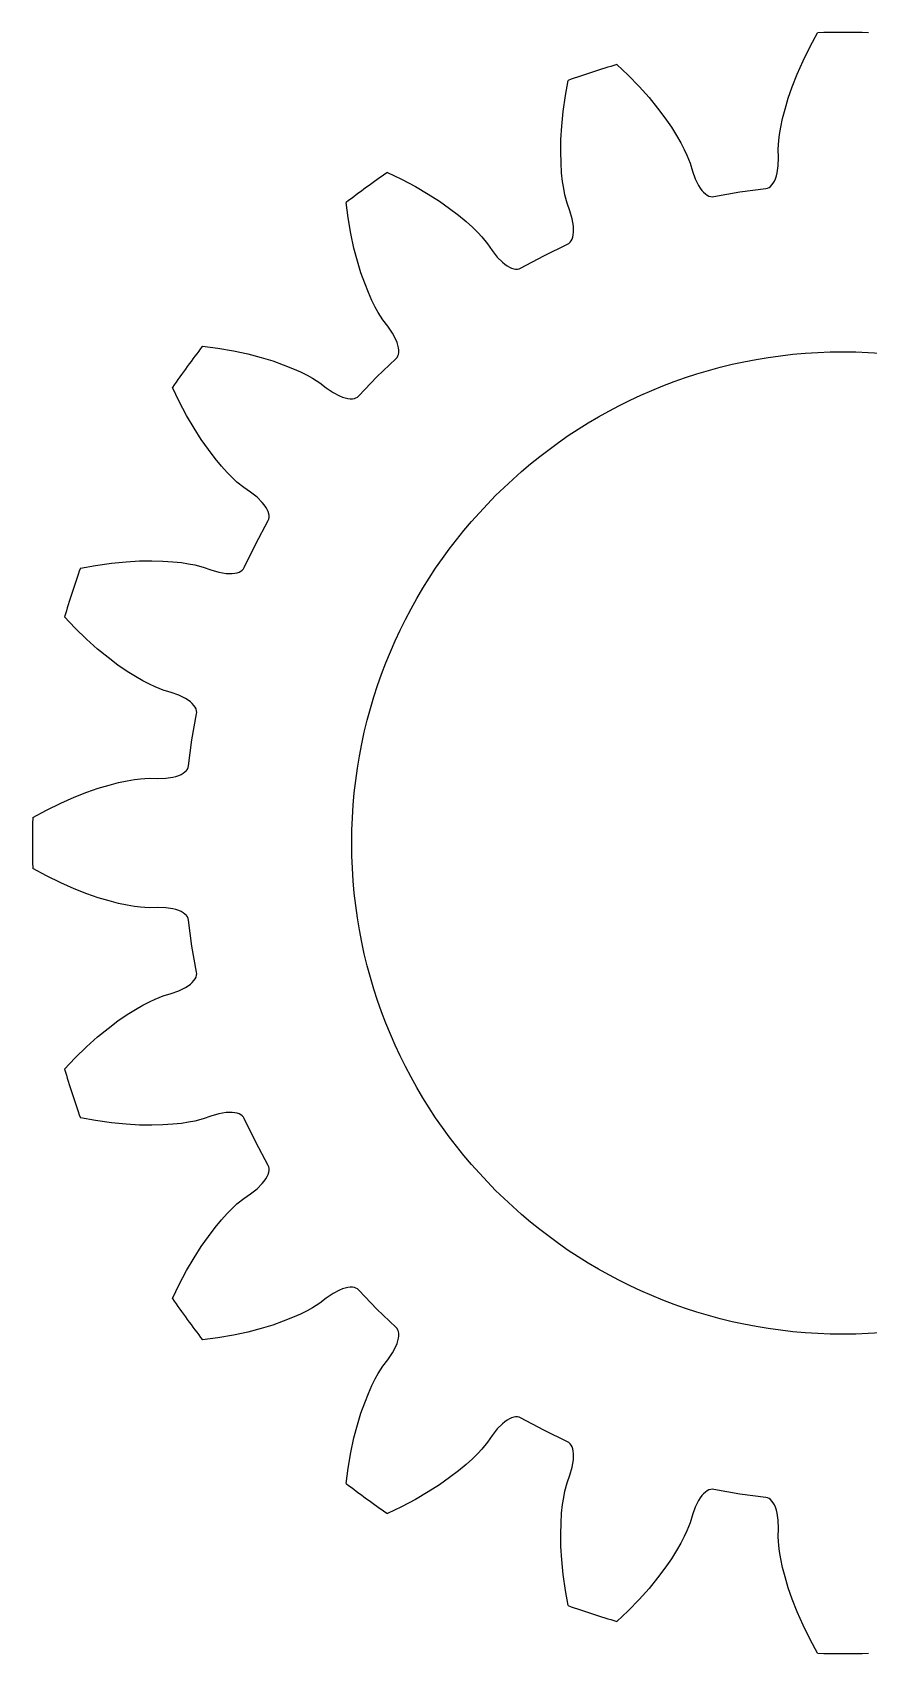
# Model space of a CAD drawing. Extents: x -9.9 to 9.9, y -9.9 to 9.9.
# Drawn here: x -9.9 to 0.31, y -9.9 to 9.9 of the extents above; entities that cross this region are included whole.
import ezdxf

# ---------------------------------------------------------------- set-up
doc = ezdxf.new("R2010")
doc.units = 0

msp = doc.modelspace()

# ---------------------------------------------------------------- linework, layer by layer
msp.add_circle((0, 0), 6)
msp.add_circle((0, 0), 6)
at = {"layer": 'layer0'}
for p, q in [((-0.488, 9.555), (-0.402, 9.73)), ((-0.402, 9.73), (-0.313, 9.895)), ((-2.761, 9.507), (-2.624, 9.378)), ((-0.561, 9.39), (-0.488, 9.555)), ((-3.389, 9.129), (-3.355, 9.314)), ((-2.624, 9.378), (-2.488, 9.238)), ((-0.621, 9.237), (-0.561, 9.39)), ((-3.417, 8.936), (-3.389, 9.129)), ((-2.488, 9.238), (-2.369, 9.104)), ((-0.67, 9.095), (-0.621, 9.237)), ((-3.435, 8.757), (-3.417, 8.936)), ((-2.369, 9.104), (-2.264, 8.976)), ((-2.264, 8.976), (-2.174, 8.856)), ((-0.738, 8.847), (-0.708, 8.964)), ((-0.708, 8.964), (-0.67, 9.095)), ((-3.445, 8.593), (-3.435, 8.757)), ((-2.174, 8.856), (-2.096, 8.744)), ((-2.096, 8.744), (-2.032, 8.642)), ((-0.774, 8.654), (-0.76, 8.743)), ((-0.76, 8.743), (-0.738, 8.847)), ((-3.447, 8.443), (-3.445, 8.593)), ((-2.032, 8.642), (-1.979, 8.55)), ((-1.979, 8.55), (-1.938, 8.47)), ((-0.79, 8.473), (-0.783, 8.58)), ((-0.783, 8.58), (-0.774, 8.654)), ((-3.444, 8.306), (-3.447, 8.443)), ((-1.938, 8.47), (-1.906, 8.402)), ((-1.906, 8.402), (-1.867, 8.302)), ((-0.791, 8.271), (-0.788, 8.373)), ((-0.788, 8.373), (-0.79, 8.473)), ((-5.563, 8.189), (-5.394, 8.108)), ((-3.436, 8.186), (-3.444, 8.306)), ((-3.424, 8.08), (-3.436, 8.186)), ((-1.867, 8.302), (-1.838, 8.207)), ((-1.838, 8.207), (-1.804, 8.111)), ((-0.824, 8.113), (-0.813, 8.147)), ((-0.813, 8.147), (-0.804, 8.184)), ((-0.804, 8.184), (-0.791, 8.271)), ((-5.394, 8.108), (-5.221, 8.017)), ((-5.221, 8.017), (-5.066, 7.926)), ((-5.066, 7.926), (-4.927, 7.837)), ((-3.411, 7.992), (-3.424, 8.08)), ((-3.396, 7.918), (-3.411, 7.992)), ((-1.804, 8.111), (-1.765, 8.032)), ((-1.765, 8.032), (-1.744, 7.999)), ((-1.744, 7.999), (-1.723, 7.971)), ((-1.723, 7.971), (-1.702, 7.947)), ((-1.702, 7.947), (-1.68, 7.927)), ((-1.68, 7.927), (-1.658, 7.912)), ((-1.576, 7.894), (-1.259, 7.951)), ((-1.259, 7.951), (-0.941, 7.995)), ((-0.941, 7.995), (-0.922, 7.999)), ((-0.922, 7.999), (-0.903, 8.007)), ((-0.903, 8.007), (-0.885, 8.02)), ((-0.885, 8.02), (-0.868, 8.037)), ((-0.868, 8.037), (-0.852, 8.058)), ((-0.852, 8.058), (-0.837, 8.084)), ((-0.837, 8.084), (-0.824, 8.113)), ((-6.044, 7.635), (-6.069, 7.822)), ((-4.927, 7.837), (-4.804, 7.751)), ((-4.804, 7.751), (-4.696, 7.669)), ((-3.37, 7.814), (-3.396, 7.918)), ((-3.336, 7.72), (-3.37, 7.814)), ((-1.658, 7.912), (-1.637, 7.901)), ((-1.637, 7.901), (-1.616, 7.894)), ((-1.616, 7.894), (-1.595, 7.892)), ((-1.595, 7.892), (-1.576, 7.894)), ((-6.011, 7.443), (-6.044, 7.635)), ((-4.696, 7.669), (-4.603, 7.591)), ((-4.603, 7.591), (-4.525, 7.52)), ((-3.308, 7.622), (-3.336, 7.72)), ((-3.293, 7.535), (-3.308, 7.622)), ((-3.291, 7.497), (-3.293, 7.535)), ((-5.973, 7.267), (-6.011, 7.443)), ((-4.525, 7.52), (-4.461, 7.457)), ((-4.461, 7.457), (-4.409, 7.402)), ((-4.409, 7.402), (-4.341, 7.319)), ((-3.348, 7.323), (-3.333, 7.337)), ((-3.333, 7.337), (-3.32, 7.354)), ((-3.32, 7.354), (-3.309, 7.376)), ((-3.309, 7.376), (-3.3, 7.401)), ((-3.3, 7.401), (-3.294, 7.429)), ((-3.294, 7.429), (-3.291, 7.461)), ((-3.291, 7.461), (-3.291, 7.497)), ((-5.931, 7.108), (-5.973, 7.267)), ((-4.341, 7.319), (-4.284, 7.237)), ((-4.284, 7.237), (-4.222, 7.156)), ((-4.222, 7.156), (-4.16, 7.094)), ((-3.938, 7.021), (-3.655, 7.173)), ((-3.655, 7.173), (-3.366, 7.313)), ((-3.366, 7.313), (-3.348, 7.323)), ((-5.887, 6.964), (-5.931, 7.108)), ((-5.842, 6.836), (-5.887, 6.964)), ((-4.16, 7.094), (-4.131, 7.069)), ((-4.131, 7.069), (-4.102, 7.048)), ((-4.102, 7.048), (-4.074, 7.032)), ((-4.074, 7.032), (-4.047, 7.02)), ((-4.047, 7.02), (-4.022, 7.012)), ((-4.022, 7.012), (-3.998, 7.008)), ((-3.998, 7.008), (-3.976, 7.009)), ((-3.976, 7.009), (-3.956, 7.013)), ((-3.956, 7.013), (-3.938, 7.021)), ((-5.797, 6.724), (-5.842, 6.836)), ((-5.754, 6.627), (-5.797, 6.724)), ((-5.713, 6.546), (-5.754, 6.627)), ((-5.677, 6.481), (-5.713, 6.546)), ((-5.619, 6.39), (-5.677, 6.481)), ((-5.559, 6.311), (-5.619, 6.39)), ((-5.501, 6.227), (-5.559, 6.311)), ((-5.461, 6.149), (-5.501, 6.227)), ((-5.446, 6.113), (-5.461, 6.149)), ((-7.822, 6.069), (-7.635, 6.044)), ((-7.635, 6.044), (-7.443, 6.011)), ((-7.443, 6.011), (-7.267, 5.973)), ((-7.267, 5.973), (-7.108, 5.931)), ((-5.447, 5.93), (-5.437, 5.948)), ((-5.436, 6.079), (-5.446, 6.113)), ((-5.437, 5.948), (-5.43, 5.968)), ((-5.429, 6.048), (-5.436, 6.079)), ((-5.43, 5.968), (-5.426, 5.992)), ((-5.426, 6.019), (-5.429, 6.048)), ((-5.426, 5.992), (-5.426, 6.019)), ((-7.108, 5.931), (-6.964, 5.887)), ((-6.964, 5.887), (-6.836, 5.842)), ((-6.836, 5.842), (-6.724, 5.797)), ((-6.724, 5.797), (-6.627, 5.754)), ((-6.627, 5.754), (-6.546, 5.713)), ((-5.692, 5.692), (-5.461, 5.915)), ((-5.461, 5.915), (-5.447, 5.93)), ((-8.108, 5.394), (-8.189, 5.563)), ((-6.546, 5.713), (-6.481, 5.677)), ((-6.481, 5.677), (-6.39, 5.619)), ((-6.39, 5.619), (-6.311, 5.559)), ((-6.311, 5.559), (-6.227, 5.501)), ((-5.915, 5.461), (-5.692, 5.692)), ((-8.017, 5.221), (-8.108, 5.394)), ((-6.227, 5.501), (-6.149, 5.461)), ((-6.149, 5.461), (-6.113, 5.446)), ((-6.113, 5.446), (-6.079, 5.436)), ((-6.079, 5.436), (-6.048, 5.429)), ((-6.048, 5.429), (-6.019, 5.426)), ((-6.019, 5.426), (-5.992, 5.426)), ((-5.992, 5.426), (-5.968, 5.43)), ((-5.968, 5.43), (-5.948, 5.437)), ((-5.948, 5.437), (-5.93, 5.447)), ((-5.93, 5.447), (-5.915, 5.461)), ((-7.926, 5.066), (-8.017, 5.221)), ((-7.837, 4.927), (-7.926, 5.066)), ((-7.751, 4.804), (-7.837, 4.927)), ((-7.669, 4.696), (-7.751, 4.804)), ((-7.591, 4.603), (-7.669, 4.696)), ((-7.52, 4.525), (-7.591, 4.603)), ((-7.457, 4.461), (-7.52, 4.525)), ((-7.402, 4.409), (-7.457, 4.461)), ((-7.319, 4.341), (-7.402, 4.409)), ((-7.237, 4.284), (-7.319, 4.341)), ((-7.156, 4.222), (-7.237, 4.284)), ((-7.094, 4.16), (-7.156, 4.222)), ((-7.069, 4.131), (-7.094, 4.16)), ((-7.048, 4.102), (-7.069, 4.131)), ((-7.032, 4.074), (-7.048, 4.102)), ((-7.02, 4.047), (-7.032, 4.074)), ((-7.012, 4.022), (-7.02, 4.047)), ((-7.013, 3.956), (-7.009, 3.976)), ((-7.008, 3.998), (-7.012, 4.022)), ((-7.009, 3.976), (-7.008, 3.998)), ((-7.173, 3.655), (-7.021, 3.938)), ((-7.021, 3.938), (-7.013, 3.956)), ((-7.313, 3.366), (-7.173, 3.655)), ((-9.314, 3.355), (-9.129, 3.389)), ((-9.129, 3.389), (-8.936, 3.417)), ((-8.936, 3.417), (-8.757, 3.435)), ((-8.757, 3.435), (-8.593, 3.445)), ((-8.593, 3.445), (-8.443, 3.447)), ((-8.443, 3.447), (-8.306, 3.444)), ((-8.306, 3.444), (-8.186, 3.436)), ((-8.186, 3.436), (-8.08, 3.424)), ((-8.08, 3.424), (-7.992, 3.411)), ((-7.992, 3.411), (-7.918, 3.396)), ((-7.918, 3.396), (-7.814, 3.37)), ((-7.814, 3.37), (-7.72, 3.336)), ((-7.72, 3.336), (-7.622, 3.308)), ((-7.622, 3.308), (-7.535, 3.293)), ((-7.535, 3.293), (-7.497, 3.291)), ((-7.497, 3.291), (-7.461, 3.291)), ((-7.461, 3.291), (-7.429, 3.294)), ((-7.429, 3.294), (-7.401, 3.3)), ((-7.401, 3.3), (-7.376, 3.309)), ((-7.376, 3.309), (-7.354, 3.32)), ((-7.354, 3.32), (-7.337, 3.333)), ((-7.337, 3.333), (-7.323, 3.348)), ((-7.323, 3.348), (-7.313, 3.366)), ((-9.378, 2.624), (-9.507, 2.761)), ((-9.238, 2.488), (-9.378, 2.624)), ((-9.104, 2.369), (-9.238, 2.488)), ((-8.976, 2.264), (-9.104, 2.369)), ((-8.856, 2.174), (-8.976, 2.264)), ((-8.744, 2.096), (-8.856, 2.174)), ((-8.642, 2.032), (-8.744, 2.096)), ((-8.55, 1.979), (-8.642, 2.032)), ((-8.47, 1.938), (-8.55, 1.979)), ((-8.402, 1.906), (-8.47, 1.938)), ((-8.302, 1.867), (-8.402, 1.906)), ((-8.207, 1.838), (-8.302, 1.867)), ((-8.111, 1.804), (-8.207, 1.838)), ((-8.032, 1.765), (-8.111, 1.804)), ((-7.999, 1.744), (-8.032, 1.765)), ((-7.971, 1.723), (-7.999, 1.744)), ((-7.947, 1.702), (-7.971, 1.723)), ((-7.927, 1.68), (-7.947, 1.702)), ((-7.912, 1.658), (-7.927, 1.68)), ((-7.901, 1.637), (-7.912, 1.658)), ((-7.894, 1.616), (-7.901, 1.637)), ((-7.892, 1.595), (-7.894, 1.616)), ((-7.894, 1.576), (-7.892, 1.595)), ((-7.951, 1.259), (-7.894, 1.576)), ((-7.995, 0.941), (-7.951, 1.259)), ((-8.271, 0.791), (-8.184, 0.804)), ((-8.184, 0.804), (-8.147, 0.813)), ((-8.147, 0.813), (-8.113, 0.824)), ((-8.113, 0.824), (-8.084, 0.837)), ((-8.084, 0.837), (-8.058, 0.852)), ((-8.058, 0.852), (-8.037, 0.868)), ((-8.037, 0.868), (-8.02, 0.885)), ((-8.02, 0.885), (-8.007, 0.903)), ((-8.007, 0.903), (-7.999, 0.922)), ((-7.999, 0.922), (-7.995, 0.941)), ((-9.39, 0.561), (-9.237, 0.621)), ((-9.237, 0.621), (-9.095, 0.67)), ((-9.095, 0.67), (-8.964, 0.708)), ((-8.964, 0.708), (-8.847, 0.738)), ((-8.847, 0.738), (-8.743, 0.76)), ((-8.743, 0.76), (-8.654, 0.774)), ((-8.654, 0.774), (-8.58, 0.783)), ((-8.58, 0.783), (-8.473, 0.79)), ((-8.473, 0.79), (-8.373, 0.788)), ((-8.373, 0.788), (-8.271, 0.791)), ((-9.895, 0.313), (-9.73, 0.402)), ((-9.73, 0.402), (-9.555, 0.488)), ((-9.555, 0.488), (-9.39, 0.561)), ((-9.73, -0.402), (-9.895, -0.313)), ((-9.555, -0.488), (-9.73, -0.402)), ((-9.39, -0.561), (-9.555, -0.488)), ((-9.237, -0.621), (-9.39, -0.561)), ((-9.095, -0.67), (-9.237, -0.621)), ((-8.964, -0.708), (-9.095, -0.67)), ((-8.847, -0.738), (-8.964, -0.708)), ((-8.743, -0.76), (-8.847, -0.738)), ((-8.654, -0.774), (-8.743, -0.76)), ((-8.58, -0.783), (-8.654, -0.774)), ((-8.473, -0.79), (-8.58, -0.783)), ((-8.373, -0.788), (-8.473, -0.79)), ((-8.271, -0.791), (-8.373, -0.788)), ((-8.184, -0.804), (-8.271, -0.791)), ((-8.147, -0.813), (-8.184, -0.804)), ((-8.113, -0.824), (-8.147, -0.813)), ((-8.084, -0.837), (-8.113, -0.824)), ((-8.058, -0.852), (-8.084, -0.837)), ((-8.037, -0.868), (-8.058, -0.852)), ((-8.02, -0.885), (-8.037, -0.868)), ((-8.007, -0.903), (-8.02, -0.885)), ((-7.999, -0.922), (-8.007, -0.903)), ((-7.995, -0.941), (-7.999, -0.922)), ((-7.951, -1.259), (-7.995, -0.941)), ((-7.894, -1.576), (-7.951, -1.259)), ((-7.892, -1.595), (-7.894, -1.576)), ((-8.111, -1.804), (-8.032, -1.765)), ((-8.032, -1.765), (-7.999, -1.744)), ((-7.999, -1.744), (-7.971, -1.723)), ((-7.971, -1.723), (-7.947, -1.702)), ((-7.947, -1.702), (-7.927, -1.68)), ((-7.927, -1.68), (-7.912, -1.658)), ((-7.912, -1.658), (-7.901, -1.637)), ((-7.901, -1.637), (-7.894, -1.616)), ((-7.894, -1.616), (-7.892, -1.595)), ((-8.642, -2.032), (-8.55, -1.979)), ((-8.55, -1.979), (-8.47, -1.938)), ((-8.47, -1.938), (-8.402, -1.906)), ((-8.402, -1.906), (-8.302, -1.867)), ((-8.302, -1.867), (-8.207, -1.838)), ((-8.207, -1.838), (-8.111, -1.804)), ((-8.976, -2.264), (-8.856, -2.174)), ((-8.856, -2.174), (-8.744, -2.096)), ((-8.744, -2.096), (-8.642, -2.032)), ((-9.238, -2.488), (-9.104, -2.369)), ((-9.104, -2.369), (-8.976, -2.264)), ((-9.378, -2.624), (-9.238, -2.488)), ((-9.507, -2.761), (-9.378, -2.624)), ((-9.129, -3.389), (-9.314, -3.355)), ((-7.72, -3.336), (-7.814, -3.37)), ((-7.622, -3.308), (-7.72, -3.336)), ((-7.535, -3.293), (-7.622, -3.308)), ((-7.497, -3.291), (-7.535, -3.293)), ((-7.461, -3.291), (-7.497, -3.291)), ((-7.429, -3.294), (-7.461, -3.291)), ((-7.401, -3.3), (-7.429, -3.294)), ((-7.376, -3.309), (-7.401, -3.3)), ((-7.354, -3.32), (-7.376, -3.309)), ((-7.337, -3.333), (-7.354, -3.32)), ((-7.323, -3.348), (-7.337, -3.333)), ((-7.313, -3.366), (-7.323, -3.348)), ((-7.173, -3.655), (-7.313, -3.366)), ((-8.936, -3.417), (-9.129, -3.389)), ((-8.757, -3.435), (-8.936, -3.417)), ((-8.593, -3.445), (-8.757, -3.435)), ((-8.443, -3.447), (-8.593, -3.445)), ((-8.306, -3.444), (-8.443, -3.447)), ((-8.186, -3.436), (-8.306, -3.444)), ((-8.08, -3.424), (-8.186, -3.436)), ((-7.992, -3.411), (-8.08, -3.424)), ((-7.918, -3.396), (-7.992, -3.411)), ((-7.814, -3.37), (-7.918, -3.396)), ((-7.021, -3.938), (-7.173, -3.655)), ((-7.013, -3.956), (-7.021, -3.938)), ((-7.009, -3.976), (-7.013, -3.956)), ((-7.094, -4.16), (-7.069, -4.131)), ((-7.069, -4.131), (-7.048, -4.102)), ((-7.048, -4.102), (-7.032, -4.074)), ((-7.032, -4.074), (-7.02, -4.047)), ((-7.02, -4.047), (-7.012, -4.022)), ((-7.012, -4.022), (-7.008, -3.998)), ((-7.008, -3.998), (-7.009, -3.976)), ((-7.402, -4.409), (-7.319, -4.341)), ((-7.319, -4.341), (-7.237, -4.284)), ((-7.237, -4.284), (-7.156, -4.222)), ((-7.156, -4.222), (-7.094, -4.16)), ((-7.591, -4.603), (-7.52, -4.525)), ((-7.52, -4.525), (-7.457, -4.461)), ((-7.457, -4.461), (-7.402, -4.409)), ((-7.751, -4.804), (-7.669, -4.696)), ((-7.669, -4.696), (-7.591, -4.603)), ((-7.926, -5.066), (-7.837, -4.927)), ((-7.837, -4.927), (-7.751, -4.804)), ((-8.017, -5.221), (-7.926, -5.066)), ((-8.108, -5.394), (-8.017, -5.221)), ((-8.189, -5.563), (-8.108, -5.394)), ((-6.227, -5.501), (-6.311, -5.559)), ((-6.149, -5.461), (-6.227, -5.501)), ((-6.113, -5.446), (-6.149, -5.461)), ((-6.079, -5.436), (-6.113, -5.446)), ((-6.048, -5.429), (-6.079, -5.436)), ((-6.019, -5.426), (-6.048, -5.429)), ((-5.992, -5.426), (-6.019, -5.426)), ((-5.968, -5.43), (-5.992, -5.426)), ((-5.948, -5.437), (-5.968, -5.43)), ((-5.93, -5.447), (-5.948, -5.437)), ((-5.915, -5.461), (-5.93, -5.447)), ((-5.692, -5.692), (-5.915, -5.461)), ((-6.546, -5.713), (-6.627, -5.754)), ((-6.481, -5.677), (-6.546, -5.713)), ((-6.39, -5.619), (-6.481, -5.677)), ((-6.311, -5.559), (-6.39, -5.619)), ((-5.461, -5.915), (-5.692, -5.692)), ((-7.108, -5.931), (-7.267, -5.973)), ((-6.964, -5.887), (-7.108, -5.931)), ((-6.836, -5.842), (-6.964, -5.887)), ((-6.724, -5.797), (-6.836, -5.842)), ((-6.627, -5.754), (-6.724, -5.797)), ((-5.447, -5.93), (-5.461, -5.915)), ((-5.437, -5.948), (-5.447, -5.93)), ((-7.635, -6.044), (-7.822, -6.069)), ((-7.443, -6.011), (-7.635, -6.044)), ((-7.267, -5.973), (-7.443, -6.011)), ((-5.461, -6.149), (-5.446, -6.113)), ((-5.446, -6.113), (-5.436, -6.079)), ((-5.43, -5.968), (-5.437, -5.948)), ((-5.436, -6.079), (-5.429, -6.048)), ((-5.426, -5.992), (-5.43, -5.968)), ((-5.429, -6.048), (-5.426, -6.019)), ((-5.426, -6.019), (-5.426, -5.992)), ((-5.619, -6.39), (-5.559, -6.311)), ((-5.559, -6.311), (-5.501, -6.227)), ((-5.501, -6.227), (-5.461, -6.149)), ((-5.713, -6.546), (-5.677, -6.481)), ((-5.677, -6.481), (-5.619, -6.39)), ((-5.842, -6.836), (-5.797, -6.724)), ((-5.797, -6.724), (-5.754, -6.627)), ((-5.754, -6.627), (-5.713, -6.546)), ((-5.887, -6.964), (-5.842, -6.836)), ((-5.973, -7.267), (-5.931, -7.108)), ((-5.931, -7.108), (-5.887, -6.964)), ((-4.16, -7.094), (-4.222, -7.156)), ((-4.131, -7.069), (-4.16, -7.094)), ((-4.102, -7.048), (-4.131, -7.069)), ((-4.074, -7.032), (-4.102, -7.048)), ((-4.047, -7.02), (-4.074, -7.032)), ((-4.022, -7.012), (-4.047, -7.02)), ((-3.998, -7.008), (-4.022, -7.012)), ((-3.976, -7.009), (-3.998, -7.008)), ((-3.956, -7.013), (-3.976, -7.009)), ((-3.938, -7.021), (-3.956, -7.013)), ((-3.655, -7.173), (-3.938, -7.021)), ((-6.011, -7.443), (-5.973, -7.267)), ((-4.341, -7.319), (-4.409, -7.402)), ((-4.284, -7.237), (-4.341, -7.319)), ((-4.222, -7.156), (-4.284, -7.237)), ((-3.366, -7.313), (-3.655, -7.173)), ((-3.348, -7.323), (-3.366, -7.313)), ((-3.333, -7.337), (-3.348, -7.323)), ((-6.044, -7.635), (-6.011, -7.443)), ((-4.525, -7.52), (-4.603, -7.591)), ((-4.461, -7.457), (-4.525, -7.52)), ((-4.409, -7.402), (-4.461, -7.457)), ((-3.32, -7.354), (-3.333, -7.337)), ((-3.309, -7.376), (-3.32, -7.354)), ((-3.3, -7.401), (-3.309, -7.376)), ((-3.294, -7.429), (-3.3, -7.401)), ((-3.291, -7.461), (-3.294, -7.429)), ((-3.293, -7.535), (-3.291, -7.497)), ((-3.291, -7.497), (-3.291, -7.461)), ((-6.069, -7.822), (-6.044, -7.635)), ((-4.696, -7.669), (-4.804, -7.751)), ((-4.603, -7.591), (-4.696, -7.669)), ((-3.37, -7.814), (-3.336, -7.72)), ((-3.336, -7.72), (-3.308, -7.622)), ((-3.308, -7.622), (-3.293, -7.535)), ((-4.927, -7.837), (-5.066, -7.926)), ((-4.804, -7.751), (-4.927, -7.837)), ((-3.411, -7.992), (-3.396, -7.918)), ((-3.396, -7.918), (-3.37, -7.814)), ((-1.658, -7.912), (-1.68, -7.927)), ((-1.637, -7.901), (-1.658, -7.912)), ((-1.616, -7.894), (-1.637, -7.901)), ((-1.595, -7.892), (-1.616, -7.894)), ((-1.576, -7.894), (-1.595, -7.892)), ((-1.259, -7.951), (-1.576, -7.894)), ((-5.394, -8.108), (-5.563, -8.189)), ((-5.221, -8.017), (-5.394, -8.108)), ((-5.066, -7.926), (-5.221, -8.017)), ((-3.436, -8.186), (-3.424, -8.08)), ((-3.424, -8.08), (-3.411, -7.992)), ((-1.804, -8.111), (-1.838, -8.207)), ((-1.765, -8.032), (-1.804, -8.111)), ((-1.744, -7.999), (-1.765, -8.032)), ((-1.723, -7.971), (-1.744, -7.999)), ((-1.702, -7.947), (-1.723, -7.971)), ((-1.68, -7.927), (-1.702, -7.947)), ((-0.941, -7.995), (-1.259, -7.951)), ((-0.922, -7.999), (-0.941, -7.995)), ((-0.903, -8.007), (-0.922, -7.999)), ((-0.885, -8.02), (-0.903, -8.007)), ((-0.868, -8.037), (-0.885, -8.02)), ((-0.852, -8.058), (-0.868, -8.037)), ((-0.837, -8.084), (-0.852, -8.058)), ((-0.824, -8.113), (-0.837, -8.084)), ((-0.813, -8.147), (-0.824, -8.113)), ((-3.447, -8.443), (-3.444, -8.306)), ((-3.444, -8.306), (-3.436, -8.186)), ((-1.867, -8.302), (-1.906, -8.402)), ((-1.838, -8.207), (-1.867, -8.302)), ((-0.804, -8.184), (-0.813, -8.147)), ((-0.791, -8.271), (-0.804, -8.184)), ((-0.788, -8.373), (-0.791, -8.271)), ((-3.445, -8.593), (-3.447, -8.443)), ((-1.938, -8.47), (-1.979, -8.55)), ((-1.906, -8.402), (-1.938, -8.47)), ((-0.79, -8.473), (-0.788, -8.373)), ((-0.783, -8.58), (-0.79, -8.473)), ((-3.435, -8.757), (-3.445, -8.593)), ((-2.032, -8.642), (-2.096, -8.744)), ((-1.979, -8.55), (-2.032, -8.642)), ((-0.774, -8.654), (-0.783, -8.58)), ((-0.76, -8.743), (-0.774, -8.654)), ((-3.417, -8.936), (-3.435, -8.757)), ((-2.174, -8.856), (-2.264, -8.976)), ((-2.096, -8.744), (-2.174, -8.856)), ((-0.738, -8.847), (-0.76, -8.743)), ((-0.708, -8.964), (-0.738, -8.847)), ((-3.389, -9.129), (-3.417, -8.936)), ((-2.369, -9.104), (-2.488, -9.238)), ((-2.264, -8.976), (-2.369, -9.104)), ((-0.67, -9.095), (-0.708, -8.964)), ((-0.621, -9.237), (-0.67, -9.095)), ((-3.355, -9.314), (-3.389, -9.129)), ((-2.488, -9.238), (-2.624, -9.378)), ((-0.561, -9.39), (-0.621, -9.237)), ((-2.624, -9.378), (-2.761, -9.507)), ((-0.488, -9.555), (-0.561, -9.39)), ((-0.402, -9.73), (-0.488, -9.555)), ((-0.313, -9.895), (-0.402, -9.73))]:
    msp.add_line(p, q, dxfattribs=at)
for start, end in [(88.191, 91.809), (106.191, 109.809), (124.191, 127.809), (142.191, 145.809), (160.191, 163.809), (178.191, 181.809), (196.191, 199.809), (214.191, 217.809), (232.191, 235.809), (250.191, 253.809), (268.191, 271.809)]:
    msp.add_arc((0, 0), 9.9, start, end, dxfattribs=at)
at = {"layer": 'layer1'}
for p, q in [((-0.488, 9.555), (-0.402, 9.73)), ((-0.402, 9.73), (-0.313, 9.895)), ((-2.761, 9.507), (-2.624, 9.378)), ((-0.561, 9.39), (-0.488, 9.555)), ((-3.389, 9.129), (-3.355, 9.314)), ((-2.624, 9.378), (-2.488, 9.238)), ((-0.621, 9.237), (-0.561, 9.39)), ((-3.417, 8.936), (-3.389, 9.129)), ((-2.488, 9.238), (-2.369, 9.104)), ((-0.67, 9.095), (-0.621, 9.237)), ((-3.435, 8.757), (-3.417, 8.936)), ((-2.369, 9.104), (-2.264, 8.976)), ((-2.264, 8.976), (-2.174, 8.856)), ((-0.738, 8.847), (-0.708, 8.964)), ((-0.708, 8.964), (-0.67, 9.095)), ((-3.445, 8.593), (-3.435, 8.757)), ((-2.174, 8.856), (-2.096, 8.744)), ((-2.096, 8.744), (-2.032, 8.642)), ((-0.774, 8.654), (-0.76, 8.743)), ((-0.76, 8.743), (-0.738, 8.847)), ((-3.447, 8.443), (-3.445, 8.593)), ((-2.032, 8.642), (-1.979, 8.55)), ((-1.979, 8.55), (-1.938, 8.47)), ((-0.79, 8.473), (-0.783, 8.58)), ((-0.783, 8.58), (-0.774, 8.654)), ((-3.444, 8.306), (-3.447, 8.443)), ((-1.938, 8.47), (-1.906, 8.402)), ((-1.906, 8.402), (-1.867, 8.302)), ((-0.791, 8.271), (-0.788, 8.373)), ((-0.788, 8.373), (-0.79, 8.473)), ((-5.563, 8.189), (-5.394, 8.108)), ((-3.436, 8.186), (-3.444, 8.306)), ((-3.424, 8.08), (-3.436, 8.186)), ((-1.867, 8.302), (-1.838, 8.207)), ((-1.838, 8.207), (-1.804, 8.111)), ((-0.824, 8.113), (-0.813, 8.147)), ((-0.813, 8.147), (-0.804, 8.184)), ((-0.804, 8.184), (-0.791, 8.271)), ((-5.394, 8.108), (-5.221, 8.017)), ((-5.221, 8.017), (-5.066, 7.926)), ((-5.066, 7.926), (-4.927, 7.837)), ((-3.411, 7.992), (-3.424, 8.08)), ((-3.396, 7.918), (-3.411, 7.992)), ((-1.804, 8.111), (-1.765, 8.032)), ((-1.765, 8.032), (-1.744, 7.999)), ((-1.744, 7.999), (-1.723, 7.971)), ((-1.723, 7.971), (-1.702, 7.947)), ((-1.702, 7.947), (-1.68, 7.927)), ((-1.68, 7.927), (-1.658, 7.912)), ((-1.576, 7.894), (-1.259, 7.951)), ((-1.259, 7.951), (-0.941, 7.995)), ((-0.941, 7.995), (-0.922, 7.999)), ((-0.922, 7.999), (-0.903, 8.007)), ((-0.903, 8.007), (-0.885, 8.02)), ((-0.885, 8.02), (-0.868, 8.037)), ((-0.868, 8.037), (-0.852, 8.058)), ((-0.852, 8.058), (-0.837, 8.084)), ((-0.837, 8.084), (-0.824, 8.113)), ((-6.044, 7.635), (-6.069, 7.822)), ((-4.927, 7.837), (-4.804, 7.751)), ((-4.804, 7.751), (-4.696, 7.669)), ((-3.37, 7.814), (-3.396, 7.918)), ((-3.336, 7.72), (-3.37, 7.814)), ((-1.658, 7.912), (-1.637, 7.901)), ((-1.637, 7.901), (-1.616, 7.894)), ((-1.616, 7.894), (-1.595, 7.892)), ((-1.595, 7.892), (-1.576, 7.894)), ((-6.011, 7.443), (-6.044, 7.635)), ((-4.696, 7.669), (-4.603, 7.591)), ((-4.603, 7.591), (-4.525, 7.52)), ((-3.308, 7.622), (-3.336, 7.72)), ((-3.293, 7.535), (-3.308, 7.622)), ((-3.291, 7.497), (-3.293, 7.535)), ((-5.973, 7.267), (-6.011, 7.443)), ((-4.525, 7.52), (-4.461, 7.457)), ((-4.461, 7.457), (-4.409, 7.402)), ((-4.409, 7.402), (-4.341, 7.319)), ((-3.348, 7.323), (-3.333, 7.337)), ((-3.333, 7.337), (-3.32, 7.354)), ((-3.32, 7.354), (-3.309, 7.376)), ((-3.309, 7.376), (-3.3, 7.401)), ((-3.3, 7.401), (-3.294, 7.429)), ((-3.294, 7.429), (-3.291, 7.461)), ((-3.291, 7.461), (-3.291, 7.497)), ((-5.931, 7.108), (-5.973, 7.267)), ((-4.341, 7.319), (-4.284, 7.237)), ((-4.284, 7.237), (-4.222, 7.156)), ((-4.222, 7.156), (-4.16, 7.094)), ((-3.938, 7.021), (-3.655, 7.173)), ((-3.655, 7.173), (-3.366, 7.313)), ((-3.366, 7.313), (-3.348, 7.323)), ((-5.887, 6.964), (-5.931, 7.108)), ((-5.842, 6.836), (-5.887, 6.964)), ((-4.16, 7.094), (-4.131, 7.069)), ((-4.131, 7.069), (-4.102, 7.048)), ((-4.102, 7.048), (-4.074, 7.032)), ((-4.074, 7.032), (-4.047, 7.02)), ((-4.047, 7.02), (-4.022, 7.012)), ((-4.022, 7.012), (-3.998, 7.008)), ((-3.998, 7.008), (-3.976, 7.009)), ((-3.976, 7.009), (-3.956, 7.013)), ((-3.956, 7.013), (-3.938, 7.021)), ((-5.797, 6.724), (-5.842, 6.836)), ((-5.754, 6.627), (-5.797, 6.724)), ((-5.713, 6.546), (-5.754, 6.627)), ((-5.677, 6.481), (-5.713, 6.546)), ((-5.619, 6.39), (-5.677, 6.481)), ((-5.559, 6.311), (-5.619, 6.39)), ((-5.501, 6.227), (-5.559, 6.311)), ((-5.461, 6.149), (-5.501, 6.227)), ((-5.446, 6.113), (-5.461, 6.149)), ((-7.822, 6.069), (-7.635, 6.044)), ((-7.635, 6.044), (-7.443, 6.011)), ((-7.443, 6.011), (-7.267, 5.973)), ((-7.267, 5.973), (-7.108, 5.931)), ((-5.447, 5.93), (-5.437, 5.948)), ((-5.436, 6.079), (-5.446, 6.113)), ((-5.437, 5.948), (-5.43, 5.968)), ((-5.429, 6.048), (-5.436, 6.079)), ((-5.43, 5.968), (-5.426, 5.992)), ((-5.426, 6.019), (-5.429, 6.048)), ((-5.426, 5.992), (-5.426, 6.019)), ((-7.108, 5.931), (-6.964, 5.887)), ((-6.964, 5.887), (-6.836, 5.842)), ((-6.836, 5.842), (-6.724, 5.797)), ((-6.724, 5.797), (-6.627, 5.754)), ((-6.627, 5.754), (-6.546, 5.713)), ((-5.692, 5.692), (-5.461, 5.915)), ((-5.461, 5.915), (-5.447, 5.93)), ((-8.108, 5.394), (-8.189, 5.563)), ((-6.546, 5.713), (-6.481, 5.677)), ((-6.481, 5.677), (-6.39, 5.619)), ((-6.39, 5.619), (-6.311, 5.559)), ((-6.311, 5.559), (-6.227, 5.501)), ((-5.915, 5.461), (-5.692, 5.692)), ((-8.017, 5.221), (-8.108, 5.394)), ((-6.227, 5.501), (-6.149, 5.461)), ((-6.149, 5.461), (-6.113, 5.446)), ((-6.113, 5.446), (-6.079, 5.436)), ((-6.079, 5.436), (-6.048, 5.429)), ((-6.048, 5.429), (-6.019, 5.426)), ((-6.019, 5.426), (-5.992, 5.426)), ((-5.992, 5.426), (-5.968, 5.43)), ((-5.968, 5.43), (-5.948, 5.437)), ((-5.948, 5.437), (-5.93, 5.447)), ((-5.93, 5.447), (-5.915, 5.461)), ((-7.926, 5.066), (-8.017, 5.221)), ((-7.837, 4.927), (-7.926, 5.066)), ((-7.751, 4.804), (-7.837, 4.927)), ((-7.669, 4.696), (-7.751, 4.804)), ((-7.591, 4.603), (-7.669, 4.696)), ((-7.52, 4.525), (-7.591, 4.603)), ((-7.457, 4.461), (-7.52, 4.525)), ((-7.402, 4.409), (-7.457, 4.461)), ((-7.319, 4.341), (-7.402, 4.409)), ((-7.237, 4.284), (-7.319, 4.341)), ((-7.156, 4.222), (-7.237, 4.284)), ((-7.094, 4.16), (-7.156, 4.222)), ((-7.069, 4.131), (-7.094, 4.16)), ((-7.048, 4.102), (-7.069, 4.131)), ((-7.032, 4.074), (-7.048, 4.102)), ((-7.02, 4.047), (-7.032, 4.074)), ((-7.012, 4.022), (-7.02, 4.047)), ((-7.013, 3.956), (-7.009, 3.976)), ((-7.008, 3.998), (-7.012, 4.022)), ((-7.009, 3.976), (-7.008, 3.998)), ((-7.173, 3.655), (-7.021, 3.938)), ((-7.021, 3.938), (-7.013, 3.956)), ((-7.313, 3.366), (-7.173, 3.655)), ((-9.314, 3.355), (-9.129, 3.389)), ((-9.129, 3.389), (-8.936, 3.417)), ((-8.936, 3.417), (-8.757, 3.435)), ((-8.757, 3.435), (-8.593, 3.445)), ((-8.593, 3.445), (-8.443, 3.447)), ((-8.443, 3.447), (-8.306, 3.444)), ((-8.306, 3.444), (-8.186, 3.436)), ((-8.186, 3.436), (-8.08, 3.424)), ((-8.08, 3.424), (-7.992, 3.411)), ((-7.992, 3.411), (-7.918, 3.396)), ((-7.918, 3.396), (-7.814, 3.37)), ((-7.814, 3.37), (-7.72, 3.336)), ((-7.72, 3.336), (-7.622, 3.308)), ((-7.622, 3.308), (-7.535, 3.293)), ((-7.535, 3.293), (-7.497, 3.291)), ((-7.497, 3.291), (-7.461, 3.291)), ((-7.461, 3.291), (-7.429, 3.294)), ((-7.429, 3.294), (-7.401, 3.3)), ((-7.401, 3.3), (-7.376, 3.309)), ((-7.376, 3.309), (-7.354, 3.32)), ((-7.354, 3.32), (-7.337, 3.333)), ((-7.337, 3.333), (-7.323, 3.348)), ((-7.323, 3.348), (-7.313, 3.366)), ((-9.378, 2.624), (-9.507, 2.761)), ((-9.238, 2.488), (-9.378, 2.624)), ((-9.104, 2.369), (-9.238, 2.488)), ((-8.976, 2.264), (-9.104, 2.369)), ((-8.856, 2.174), (-8.976, 2.264)), ((-8.744, 2.096), (-8.856, 2.174)), ((-8.642, 2.032), (-8.744, 2.096)), ((-8.55, 1.979), (-8.642, 2.032)), ((-8.47, 1.938), (-8.55, 1.979)), ((-8.402, 1.906), (-8.47, 1.938)), ((-8.302, 1.867), (-8.402, 1.906)), ((-8.207, 1.838), (-8.302, 1.867)), ((-8.111, 1.804), (-8.207, 1.838)), ((-8.032, 1.765), (-8.111, 1.804)), ((-7.999, 1.744), (-8.032, 1.765)), ((-7.971, 1.723), (-7.999, 1.744)), ((-7.947, 1.702), (-7.971, 1.723)), ((-7.927, 1.68), (-7.947, 1.702)), ((-7.912, 1.658), (-7.927, 1.68)), ((-7.901, 1.637), (-7.912, 1.658)), ((-7.894, 1.616), (-7.901, 1.637)), ((-7.892, 1.595), (-7.894, 1.616)), ((-7.894, 1.576), (-7.892, 1.595)), ((-7.951, 1.259), (-7.894, 1.576)), ((-7.995, 0.941), (-7.951, 1.259)), ((-8.271, 0.791), (-8.184, 0.804)), ((-8.184, 0.804), (-8.147, 0.813)), ((-8.147, 0.813), (-8.113, 0.824)), ((-8.113, 0.824), (-8.084, 0.837)), ((-8.084, 0.837), (-8.058, 0.852)), ((-8.058, 0.852), (-8.037, 0.868)), ((-8.037, 0.868), (-8.02, 0.885)), ((-8.02, 0.885), (-8.007, 0.903)), ((-8.007, 0.903), (-7.999, 0.922)), ((-7.999, 0.922), (-7.995, 0.941)), ((-9.39, 0.561), (-9.237, 0.621)), ((-9.237, 0.621), (-9.095, 0.67)), ((-9.095, 0.67), (-8.964, 0.708)), ((-8.964, 0.708), (-8.847, 0.738)), ((-8.847, 0.738), (-8.743, 0.76)), ((-8.743, 0.76), (-8.654, 0.774)), ((-8.654, 0.774), (-8.58, 0.783)), ((-8.58, 0.783), (-8.473, 0.79)), ((-8.473, 0.79), (-8.373, 0.788)), ((-8.373, 0.788), (-8.271, 0.791)), ((-9.895, 0.313), (-9.73, 0.402)), ((-9.73, 0.402), (-9.555, 0.488)), ((-9.555, 0.488), (-9.39, 0.561)), ((-9.73, -0.402), (-9.895, -0.313)), ((-9.555, -0.488), (-9.73, -0.402)), ((-9.39, -0.561), (-9.555, -0.488)), ((-9.237, -0.621), (-9.39, -0.561)), ((-9.095, -0.67), (-9.237, -0.621)), ((-8.964, -0.708), (-9.095, -0.67)), ((-8.847, -0.738), (-8.964, -0.708)), ((-8.743, -0.76), (-8.847, -0.738)), ((-8.654, -0.774), (-8.743, -0.76)), ((-8.58, -0.783), (-8.654, -0.774)), ((-8.473, -0.79), (-8.58, -0.783)), ((-8.373, -0.788), (-8.473, -0.79)), ((-8.271, -0.791), (-8.373, -0.788)), ((-8.184, -0.804), (-8.271, -0.791)), ((-8.147, -0.813), (-8.184, -0.804)), ((-8.113, -0.824), (-8.147, -0.813)), ((-8.084, -0.837), (-8.113, -0.824)), ((-8.058, -0.852), (-8.084, -0.837)), ((-8.037, -0.868), (-8.058, -0.852)), ((-8.02, -0.885), (-8.037, -0.868)), ((-8.007, -0.903), (-8.02, -0.885)), ((-7.999, -0.922), (-8.007, -0.903)), ((-7.995, -0.941), (-7.999, -0.922)), ((-7.951, -1.259), (-7.995, -0.941)), ((-7.894, -1.576), (-7.951, -1.259)), ((-7.892, -1.595), (-7.894, -1.576)), ((-8.111, -1.804), (-8.032, -1.765)), ((-8.032, -1.765), (-7.999, -1.744)), ((-7.999, -1.744), (-7.971, -1.723)), ((-7.971, -1.723), (-7.947, -1.702)), ((-7.947, -1.702), (-7.927, -1.68)), ((-7.927, -1.68), (-7.912, -1.658)), ((-7.912, -1.658), (-7.901, -1.637)), ((-7.901, -1.637), (-7.894, -1.616)), ((-7.894, -1.616), (-7.892, -1.595)), ((-8.642, -2.032), (-8.55, -1.979)), ((-8.55, -1.979), (-8.47, -1.938)), ((-8.47, -1.938), (-8.402, -1.906)), ((-8.402, -1.906), (-8.302, -1.867)), ((-8.302, -1.867), (-8.207, -1.838)), ((-8.207, -1.838), (-8.111, -1.804)), ((-8.976, -2.264), (-8.856, -2.174)), ((-8.856, -2.174), (-8.744, -2.096)), ((-8.744, -2.096), (-8.642, -2.032)), ((-9.238, -2.488), (-9.104, -2.369)), ((-9.104, -2.369), (-8.976, -2.264)), ((-9.378, -2.624), (-9.238, -2.488)), ((-9.507, -2.761), (-9.378, -2.624)), ((-9.129, -3.389), (-9.314, -3.355)), ((-7.72, -3.336), (-7.814, -3.37)), ((-7.622, -3.308), (-7.72, -3.336)), ((-7.535, -3.293), (-7.622, -3.308)), ((-7.497, -3.291), (-7.535, -3.293)), ((-7.461, -3.291), (-7.497, -3.291)), ((-7.429, -3.294), (-7.461, -3.291)), ((-7.401, -3.3), (-7.429, -3.294)), ((-7.376, -3.309), (-7.401, -3.3)), ((-7.354, -3.32), (-7.376, -3.309)), ((-7.337, -3.333), (-7.354, -3.32)), ((-7.323, -3.348), (-7.337, -3.333)), ((-7.313, -3.366), (-7.323, -3.348)), ((-7.173, -3.655), (-7.313, -3.366)), ((-8.936, -3.417), (-9.129, -3.389)), ((-8.757, -3.435), (-8.936, -3.417)), ((-8.593, -3.445), (-8.757, -3.435)), ((-8.443, -3.447), (-8.593, -3.445)), ((-8.306, -3.444), (-8.443, -3.447)), ((-8.186, -3.436), (-8.306, -3.444)), ((-8.08, -3.424), (-8.186, -3.436)), ((-7.992, -3.411), (-8.08, -3.424)), ((-7.918, -3.396), (-7.992, -3.411)), ((-7.814, -3.37), (-7.918, -3.396)), ((-7.021, -3.938), (-7.173, -3.655)), ((-7.013, -3.956), (-7.021, -3.938)), ((-7.009, -3.976), (-7.013, -3.956)), ((-7.094, -4.16), (-7.069, -4.131)), ((-7.069, -4.131), (-7.048, -4.102)), ((-7.048, -4.102), (-7.032, -4.074)), ((-7.032, -4.074), (-7.02, -4.047)), ((-7.02, -4.047), (-7.012, -4.022)), ((-7.012, -4.022), (-7.008, -3.998)), ((-7.008, -3.998), (-7.009, -3.976)), ((-7.402, -4.409), (-7.319, -4.341)), ((-7.319, -4.341), (-7.237, -4.284)), ((-7.237, -4.284), (-7.156, -4.222)), ((-7.156, -4.222), (-7.094, -4.16)), ((-7.591, -4.603), (-7.52, -4.525)), ((-7.52, -4.525), (-7.457, -4.461)), ((-7.457, -4.461), (-7.402, -4.409)), ((-7.751, -4.804), (-7.669, -4.696)), ((-7.669, -4.696), (-7.591, -4.603)), ((-7.926, -5.066), (-7.837, -4.927)), ((-7.837, -4.927), (-7.751, -4.804)), ((-8.017, -5.221), (-7.926, -5.066)), ((-8.108, -5.394), (-8.017, -5.221)), ((-8.189, -5.563), (-8.108, -5.394)), ((-6.227, -5.501), (-6.311, -5.559)), ((-6.149, -5.461), (-6.227, -5.501)), ((-6.113, -5.446), (-6.149, -5.461)), ((-6.079, -5.436), (-6.113, -5.446)), ((-6.048, -5.429), (-6.079, -5.436)), ((-6.019, -5.426), (-6.048, -5.429)), ((-5.992, -5.426), (-6.019, -5.426)), ((-5.968, -5.43), (-5.992, -5.426)), ((-5.948, -5.437), (-5.968, -5.43)), ((-5.93, -5.447), (-5.948, -5.437)), ((-5.915, -5.461), (-5.93, -5.447)), ((-5.692, -5.692), (-5.915, -5.461)), ((-6.546, -5.713), (-6.627, -5.754)), ((-6.481, -5.677), (-6.546, -5.713)), ((-6.39, -5.619), (-6.481, -5.677)), ((-6.311, -5.559), (-6.39, -5.619)), ((-5.461, -5.915), (-5.692, -5.692)), ((-7.108, -5.931), (-7.267, -5.973)), ((-6.964, -5.887), (-7.108, -5.931)), ((-6.836, -5.842), (-6.964, -5.887)), ((-6.724, -5.797), (-6.836, -5.842)), ((-6.627, -5.754), (-6.724, -5.797)), ((-5.447, -5.93), (-5.461, -5.915)), ((-5.437, -5.948), (-5.447, -5.93)), ((-7.635, -6.044), (-7.822, -6.069)), ((-7.443, -6.011), (-7.635, -6.044)), ((-7.267, -5.973), (-7.443, -6.011)), ((-5.461, -6.149), (-5.446, -6.113)), ((-5.446, -6.113), (-5.436, -6.079)), ((-5.43, -5.968), (-5.437, -5.948)), ((-5.436, -6.079), (-5.429, -6.048)), ((-5.426, -5.992), (-5.43, -5.968)), ((-5.429, -6.048), (-5.426, -6.019)), ((-5.426, -6.019), (-5.426, -5.992)), ((-5.619, -6.39), (-5.559, -6.311)), ((-5.559, -6.311), (-5.501, -6.227)), ((-5.501, -6.227), (-5.461, -6.149)), ((-5.713, -6.546), (-5.677, -6.481)), ((-5.677, -6.481), (-5.619, -6.39)), ((-5.842, -6.836), (-5.797, -6.724)), ((-5.797, -6.724), (-5.754, -6.627)), ((-5.754, -6.627), (-5.713, -6.546)), ((-5.887, -6.964), (-5.842, -6.836)), ((-5.973, -7.267), (-5.931, -7.108)), ((-5.931, -7.108), (-5.887, -6.964)), ((-4.16, -7.094), (-4.222, -7.156)), ((-4.131, -7.069), (-4.16, -7.094)), ((-4.102, -7.048), (-4.131, -7.069)), ((-4.074, -7.032), (-4.102, -7.048)), ((-4.047, -7.02), (-4.074, -7.032)), ((-4.022, -7.012), (-4.047, -7.02)), ((-3.998, -7.008), (-4.022, -7.012)), ((-3.976, -7.009), (-3.998, -7.008)), ((-3.956, -7.013), (-3.976, -7.009)), ((-3.938, -7.021), (-3.956, -7.013)), ((-3.655, -7.173), (-3.938, -7.021)), ((-6.011, -7.443), (-5.973, -7.267)), ((-4.341, -7.319), (-4.409, -7.402)), ((-4.284, -7.237), (-4.341, -7.319)), ((-4.222, -7.156), (-4.284, -7.237)), ((-3.366, -7.313), (-3.655, -7.173)), ((-3.348, -7.323), (-3.366, -7.313)), ((-3.333, -7.337), (-3.348, -7.323)), ((-6.044, -7.635), (-6.011, -7.443)), ((-4.525, -7.52), (-4.603, -7.591)), ((-4.461, -7.457), (-4.525, -7.52)), ((-4.409, -7.402), (-4.461, -7.457)), ((-3.32, -7.354), (-3.333, -7.337)), ((-3.309, -7.376), (-3.32, -7.354)), ((-3.3, -7.401), (-3.309, -7.376)), ((-3.294, -7.429), (-3.3, -7.401)), ((-3.291, -7.461), (-3.294, -7.429)), ((-3.293, -7.535), (-3.291, -7.497)), ((-3.291, -7.497), (-3.291, -7.461)), ((-6.069, -7.822), (-6.044, -7.635)), ((-4.696, -7.669), (-4.804, -7.751)), ((-4.603, -7.591), (-4.696, -7.669)), ((-3.37, -7.814), (-3.336, -7.72)), ((-3.336, -7.72), (-3.308, -7.622)), ((-3.308, -7.622), (-3.293, -7.535)), ((-4.927, -7.837), (-5.066, -7.926)), ((-4.804, -7.751), (-4.927, -7.837)), ((-3.411, -7.992), (-3.396, -7.918)), ((-3.396, -7.918), (-3.37, -7.814)), ((-1.658, -7.912), (-1.68, -7.927)), ((-1.637, -7.901), (-1.658, -7.912)), ((-1.616, -7.894), (-1.637, -7.901)), ((-1.595, -7.892), (-1.616, -7.894)), ((-1.576, -7.894), (-1.595, -7.892)), ((-1.259, -7.951), (-1.576, -7.894)), ((-5.394, -8.108), (-5.563, -8.189)), ((-5.221, -8.017), (-5.394, -8.108)), ((-5.066, -7.926), (-5.221, -8.017)), ((-3.436, -8.186), (-3.424, -8.08)), ((-3.424, -8.08), (-3.411, -7.992)), ((-1.804, -8.111), (-1.838, -8.207)), ((-1.765, -8.032), (-1.804, -8.111)), ((-1.744, -7.999), (-1.765, -8.032)), ((-1.723, -7.971), (-1.744, -7.999)), ((-1.702, -7.947), (-1.723, -7.971)), ((-1.68, -7.927), (-1.702, -7.947)), ((-0.941, -7.995), (-1.259, -7.951)), ((-0.922, -7.999), (-0.941, -7.995)), ((-0.903, -8.007), (-0.922, -7.999)), ((-0.885, -8.02), (-0.903, -8.007)), ((-0.868, -8.037), (-0.885, -8.02)), ((-0.852, -8.058), (-0.868, -8.037)), ((-0.837, -8.084), (-0.852, -8.058)), ((-0.824, -8.113), (-0.837, -8.084)), ((-0.813, -8.147), (-0.824, -8.113)), ((-3.447, -8.443), (-3.444, -8.306)), ((-3.444, -8.306), (-3.436, -8.186)), ((-1.867, -8.302), (-1.906, -8.402)), ((-1.838, -8.207), (-1.867, -8.302)), ((-0.804, -8.184), (-0.813, -8.147)), ((-0.791, -8.271), (-0.804, -8.184)), ((-0.788, -8.373), (-0.791, -8.271)), ((-3.445, -8.593), (-3.447, -8.443)), ((-1.938, -8.47), (-1.979, -8.55)), ((-1.906, -8.402), (-1.938, -8.47)), ((-0.79, -8.473), (-0.788, -8.373)), ((-0.783, -8.58), (-0.79, -8.473)), ((-3.435, -8.757), (-3.445, -8.593)), ((-2.032, -8.642), (-2.096, -8.744)), ((-1.979, -8.55), (-2.032, -8.642)), ((-0.774, -8.654), (-0.783, -8.58)), ((-0.76, -8.743), (-0.774, -8.654)), ((-3.417, -8.936), (-3.435, -8.757)), ((-2.174, -8.856), (-2.264, -8.976)), ((-2.096, -8.744), (-2.174, -8.856)), ((-0.738, -8.847), (-0.76, -8.743)), ((-0.708, -8.964), (-0.738, -8.847)), ((-3.389, -9.129), (-3.417, -8.936)), ((-2.369, -9.104), (-2.488, -9.238)), ((-2.264, -8.976), (-2.369, -9.104)), ((-0.67, -9.095), (-0.708, -8.964)), ((-0.621, -9.237), (-0.67, -9.095)), ((-3.355, -9.314), (-3.389, -9.129)), ((-2.488, -9.238), (-2.624, -9.378)), ((-0.561, -9.39), (-0.621, -9.237)), ((-2.624, -9.378), (-2.761, -9.507)), ((-0.488, -9.555), (-0.561, -9.39)), ((-0.402, -9.73), (-0.488, -9.555)), ((-0.313, -9.895), (-0.402, -9.73))]:
    msp.add_line(p, q, dxfattribs=at)
for start, end in [(88.191, 91.809), (106.191, 109.809), (124.191, 127.809), (142.191, 145.809), (160.191, 163.809), (178.191, 181.809), (196.191, 199.809), (214.191, 217.809), (232.191, 235.809), (250.191, 253.809), (268.191, 271.809)]:
    msp.add_arc((0, 0), 9.9, start, end, dxfattribs=at)

doc.saveas('drawing.dxf')
